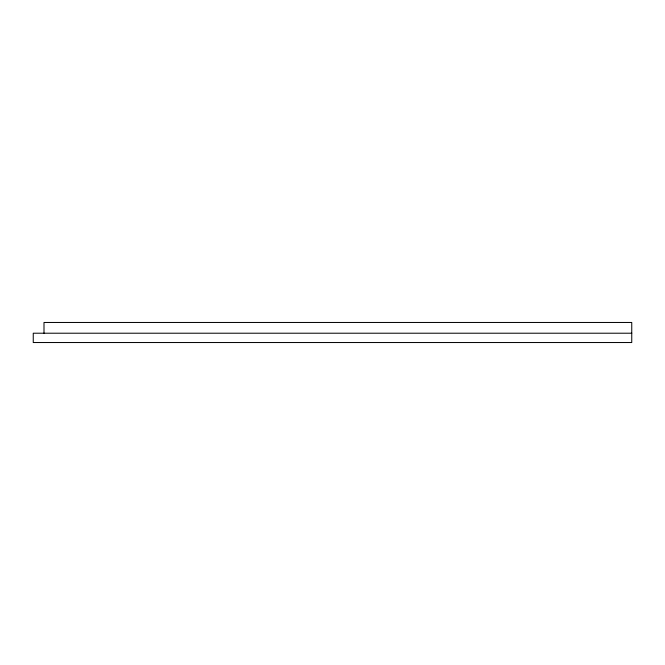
<?xml version="1.0" encoding="UTF-8"?>
<svg xmlns="http://www.w3.org/2000/svg" width="665" height="665" viewBox="0 0 665 665"><rect width="100%" height="100%" fill="white"/><g stroke="black" fill="none" stroke-linecap="round" stroke-linejoin="round"><path stroke-width="1" d="M631.75 333.215L33.25 333.215L33.25 342.533L631.75 342.533L631.75 322.467L43.998 322.467L43.998 333.215"/></g></svg>
